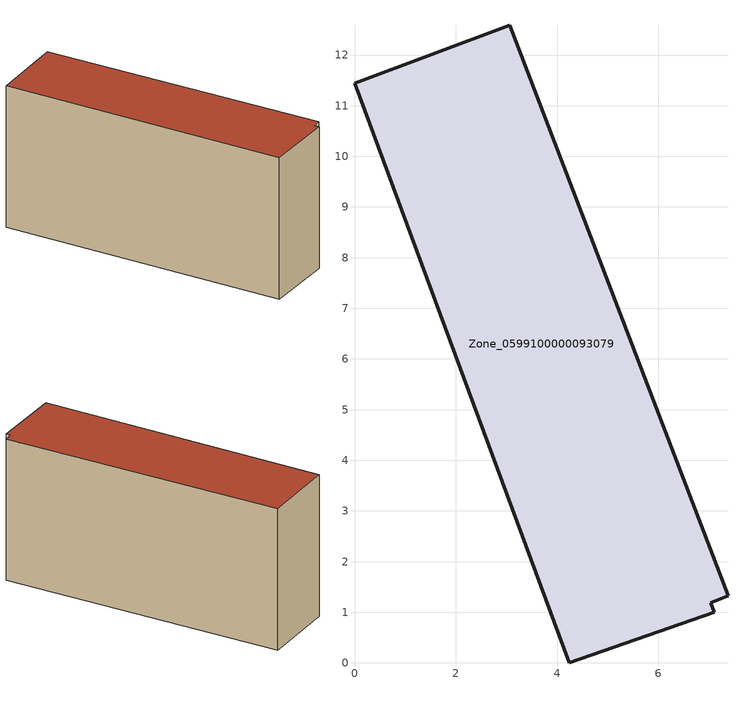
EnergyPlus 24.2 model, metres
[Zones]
Zone_0599100000093079
 floor ground (C_G): 7.37,1.33 7.04,1.19 7.1,1 4.24,0 0,11.44 3.06,12.59 z0
 wall outside (C_F): 7.37,1.33 3.06,12.59 0,11.44 4.24,0 7.1,1 7.04,1.19 7.37,1.33 z0:6.2
 roof outside (C_R): 7.04,1.19 7.37,1.33 3.06,12.59 0,11.44 4.24,0 7.1,1 z6.2
[BUILDING]
Pand.0599100000093079: North Axis=0; Terrain=City; Loads Convergence Tolerance Value=0.04; Temperature Convergence Tolerance Value=0.4; Solar Distribution=FullExterior; Maximum Number of Warmup Days=25; Minimum Number of Warmup Days=1
[Site:Location]
Rotterdam.The.Hague.AP_ZH_NLD Design_Conditions: Latitude=51.96; Longitude=4.45; Time Zone=1; Elevation=-4.5
[SITE:GROUNDTEMPERATURE:BUILDINGSURFACE]
18, 18, 18, 18, 18, 18, 18, 18, 18, 18, 18, 18
[MATERIAL] Thermal Absorptance=0.9; Solar Absorptance=0.7; Visible Absorptance=0.7
Name | Roughness | Thickness | Conductivity | Density | Specific Heat
G.TI.1946 | MediumSmooth | 0.15 | 1 | 540 | 1210
F.TI.1946 | Rough | 0.3 | 0.857143 | 1920 | 840
R.TI.1946 | MediumRough | 0.2 | 0.1 | 1500 | 1000
[CONSTRUCTION]
C_G: G.TI.1946
C_F: F.TI.1946
C_R: R.TI.1946
[ZONE]
Zone_0599100000093079: Type=1; Multiplier=1; Ceiling Height=Autocalculate; Volume=Autocalculate; Floor Area=autocalculate; Part of Total Floor Area=Yes
[ZONEINFILTRATION:DESIGNFLOWRATE]
Infil_Zone_0599100000093079: Zone or ZoneList or Space or SpaceList=Zone_0599100000093079; Schedule=AlwaysOn; Design Flow Rate Calculation Method=Flow/Area; Flow Rate per Floor Area=0.003; Constant Term Coefficient=1; Temperature Term Coefficient=0; Velocity Term Coefficient=0; Velocity Squared Term Coefficient=0
[HVACTEMPLATE:ZONE:IDEALLOADSAIRSYSTEM]
Zone_0599100000093079: Maximum Heating Supply Air Temperature=50; Minimum Cooling Supply Air Temperature=13; Maximum Heating Supply Air Humidity Ratio=0.0156; Minimum Cooling Supply Air Humidity Ratio=0.0077; Heating Limit=NoLimit; Cooling Limit=NoLimit; Dehumidification Control Type=ConstantSensibleHeatRatio; Cooling Sensible Heat Ratio=0.7; Dehumidification Setpoint=60; Humidification Control Type=None; Humidification Setpoint=30; Outdoor Air Method=None; Outdoor Air Flow Rate per Person=0.00944; Outdoor Air Flow Rate per Zone Floor Area=0; Outdoor Air Flow Rate per Zone=0; Demand Controlled Ventilation Type=None; Outdoor Air Economizer Type=NoEconomizer; Heat Recovery Type=None; Sensible Heat Recovery Effectiveness=0.7; Latent Heat Recovery Effectiveness=0.65
[ZONECONTROL:THERMOSTAT]
ThermostatControl_Zone_0599100000093079: Zone or ZoneList=Zone_0599100000093079; Control Type Schedule=DualSetpointControlType; Control 1=Thermostat_Zone_0599100000093079; Temperature Difference Between Cutout And Setpoint=0
[THERMOSTATSETPOINT:DUALSETPOINT]
Thermostat_Zone_0599100000093079: Heating Setpoint Temperature Schedule=HeatingSetpoint_Zone_0599100000093079; Cooling Setpoint Temperature Schedule=CoolingSetpoint_Zone_0599100000093079
[SCHEDULE:COMPACT]
HeatingSetpoint_Zone_0599100000093079: Through: 12/31, For: AllDays, Until: 24:00, 21
CoolingSetpoint_Zone_0599100000093079: Through: 12/31, For: AllDays, Until: 24:00, 24
DualSetpointControlType: Through: 12/31, For: AllDays, Until: 24:00, 4
AlwaysOn: Through: 12/31, For: AllDays, Until: 24:00, 1
